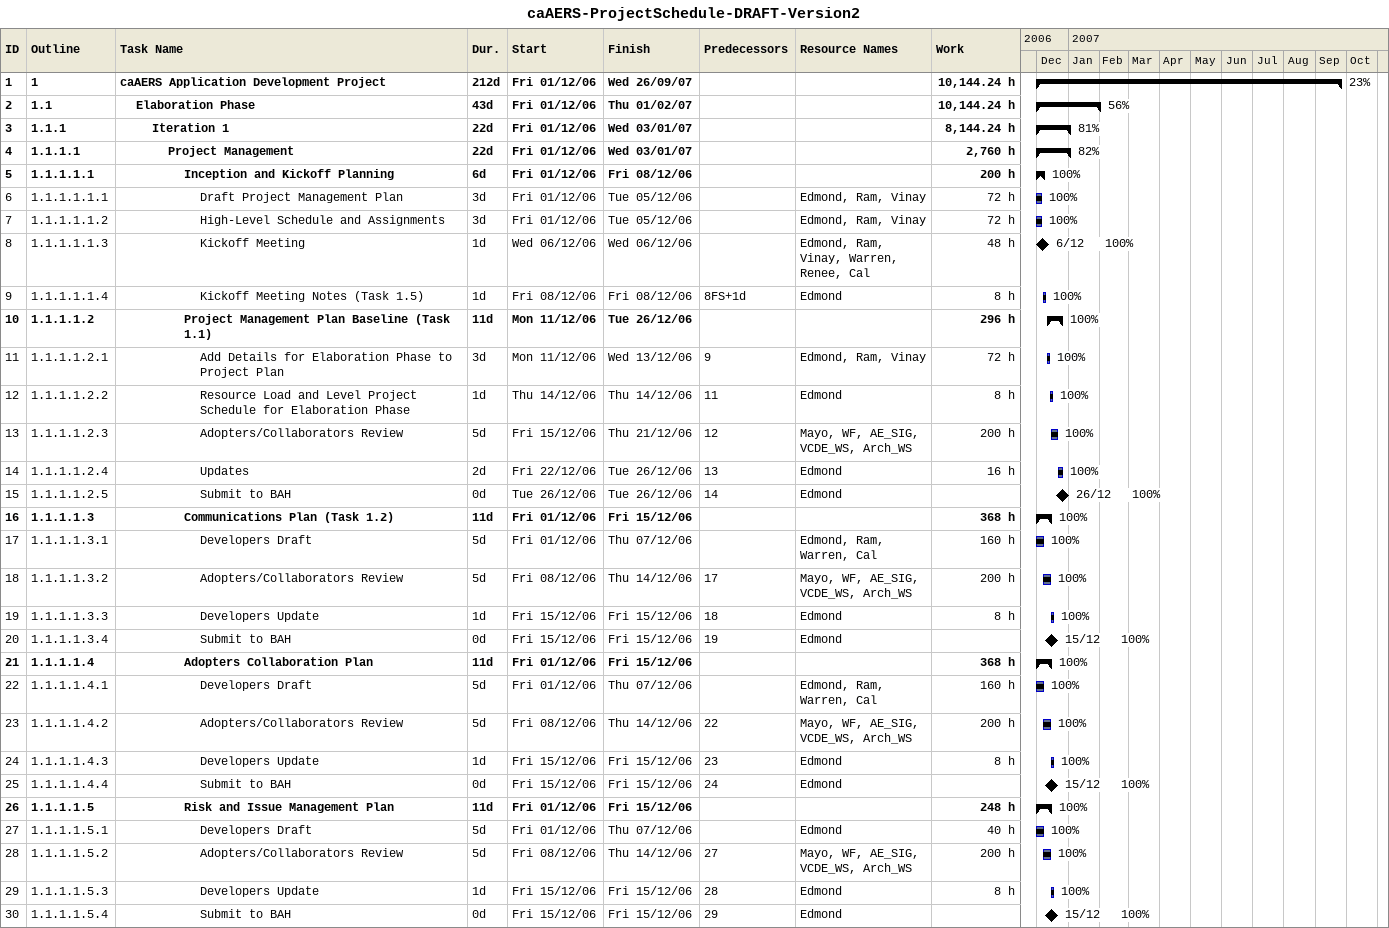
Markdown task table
caAERS-ProjectSchedule-DRAFT-Version2

| ID | WBS | Task | Duration | Start | Finish | Predecessors | Resources | % complete | Work (h) |
|---|---|---|---|---|---|---|---|---|---|
| 1 | 1 | **caAERS Application Development Project** | 212d | 2006-12-01 | 2007-09-26 |  |  | 23 | 10144.24 |
| 2 | 1.1 | **Elaboration Phase** | 43d | 2006-12-01 | 2007-02-01 |  |  | 56 | 10144.24 |
| 3 | 1.1.1 | **Iteration 1** | 22d | 2006-12-01 | 2007-01-03 |  |  | 81 | 8144.24 |
| 4 | 1.1.1.1 | **Project Management** | 22d | 2006-12-01 | 2007-01-03 |  |  | 82 | 2760 |
| 5 | 1.1.1.1.1 | **Inception and Kickoff Planning** | 6d | 2006-12-01 | 2006-12-08 |  |  | 100 | 200 |
| 6 | 1.1.1.1.1.1 | Draft Project Management Plan | 3d | 2006-12-01 | 2006-12-05 |  | Edmond, Ram, Vinay | 100 | 72 |
| 7 | 1.1.1.1.1.2 | High-Level Schedule and Assignments | 3d | 2006-12-01 | 2006-12-05 |  | Edmond, Ram, Vinay | 100 | 72 |
| 8 | 1.1.1.1.1.3 | Kickoff Meeting | 1d | 2006-12-06 | 2006-12-06 |  | Edmond, Ram, Vinay, Warren, Renee, Cal | 100 | 48 |
| 9 | 1.1.1.1.1.4 | Kickoff Meeting Notes (Task 1.5) | 1d | 2006-12-08 | 2006-12-08 | 8FS+1d | Edmond | 100 | 8 |
| 10 | 1.1.1.1.2 | **Project Management Plan Baseline (Task 1.1)** | 11d | 2006-12-11 | 2006-12-26 |  |  | 100 | 296 |
| 11 | 1.1.1.1.2.1 | Add Details for Elaboration Phase to Project Plan | 3d | 2006-12-11 | 2006-12-13 | 9 | Edmond, Ram, Vinay | 100 | 72 |
| 12 | 1.1.1.1.2.2 | Resource Load and Level Project Schedule for Elaboration Phase | 1d | 2006-12-14 | 2006-12-14 | 11 | Edmond | 100 | 8 |
| 13 | 1.1.1.1.2.3 | Adopters/Collaborators Review | 5d | 2006-12-15 | 2006-12-21 | 12 | Mayo, WF, AE_SIG, VCDE_WS, Arch_WS | 100 | 200 |
| 14 | 1.1.1.1.2.4 | Updates | 2d | 2006-12-22 | 2006-12-26 | 13 | Edmond | 100 | 16 |
| 15 | 1.1.1.1.2.5 | Submit to BAH | 0d | 2006-12-26 | 2006-12-26 | 14 | Edmond | 100 |  |
| 16 | 1.1.1.1.3 | **Communications Plan (Task 1.2)** | 11d | 2006-12-01 | 2006-12-15 |  |  | 100 | 368 |
| 17 | 1.1.1.1.3.1 | Developers Draft | 5d | 2006-12-01 | 2006-12-07 |  | Edmond, Ram, Warren, Cal | 100 | 160 |
| 18 | 1.1.1.1.3.2 | Adopters/Collaborators Review | 5d | 2006-12-08 | 2006-12-14 | 17 | Mayo, WF, AE_SIG, VCDE_WS, Arch_WS | 100 | 200 |
| 19 | 1.1.1.1.3.3 | Developers Update | 1d | 2006-12-15 | 2006-12-15 | 18 | Edmond | 100 | 8 |
| 20 | 1.1.1.1.3.4 | Submit to BAH | 0d | 2006-12-15 | 2006-12-15 | 19 | Edmond | 100 |  |
| 21 | 1.1.1.1.4 | **Adopters Collaboration Plan** | 11d | 2006-12-01 | 2006-12-15 |  |  | 100 | 368 |
| 22 | 1.1.1.1.4.1 | Developers Draft | 5d | 2006-12-01 | 2006-12-07 |  | Edmond, Ram, Warren, Cal | 100 | 160 |
| 23 | 1.1.1.1.4.2 | Adopters/Collaborators Review | 5d | 2006-12-08 | 2006-12-14 | 22 | Mayo, WF, AE_SIG, VCDE_WS, Arch_WS | 100 | 200 |
| 24 | 1.1.1.1.4.3 | Developers Update | 1d | 2006-12-15 | 2006-12-15 | 23 | Edmond | 100 | 8 |
| 25 | 1.1.1.1.4.4 | Submit to BAH | 0d | 2006-12-15 | 2006-12-15 | 24 | Edmond | 100 |  |
| 26 | 1.1.1.1.5 | **Risk and Issue Management Plan** | 11d | 2006-12-01 | 2006-12-15 |  |  | 100 | 248 |
| 27 | 1.1.1.1.5.1 | Developers Draft | 5d | 2006-12-01 | 2006-12-07 |  | Edmond | 100 | 40 |
| 28 | 1.1.1.1.5.2 | Adopters/Collaborators Review | 5d | 2006-12-08 | 2006-12-14 | 27 | Mayo, WF, AE_SIG, VCDE_WS, Arch_WS | 100 | 200 |
| 29 | 1.1.1.1.5.3 | Developers Update | 1d | 2006-12-15 | 2006-12-15 | 28 | Edmond | 100 | 8 |
| 30 | 1.1.1.1.5.4 | Submit to BAH | 0d | 2006-12-15 | 2006-12-15 | 29 | Edmond | 100 |  |
